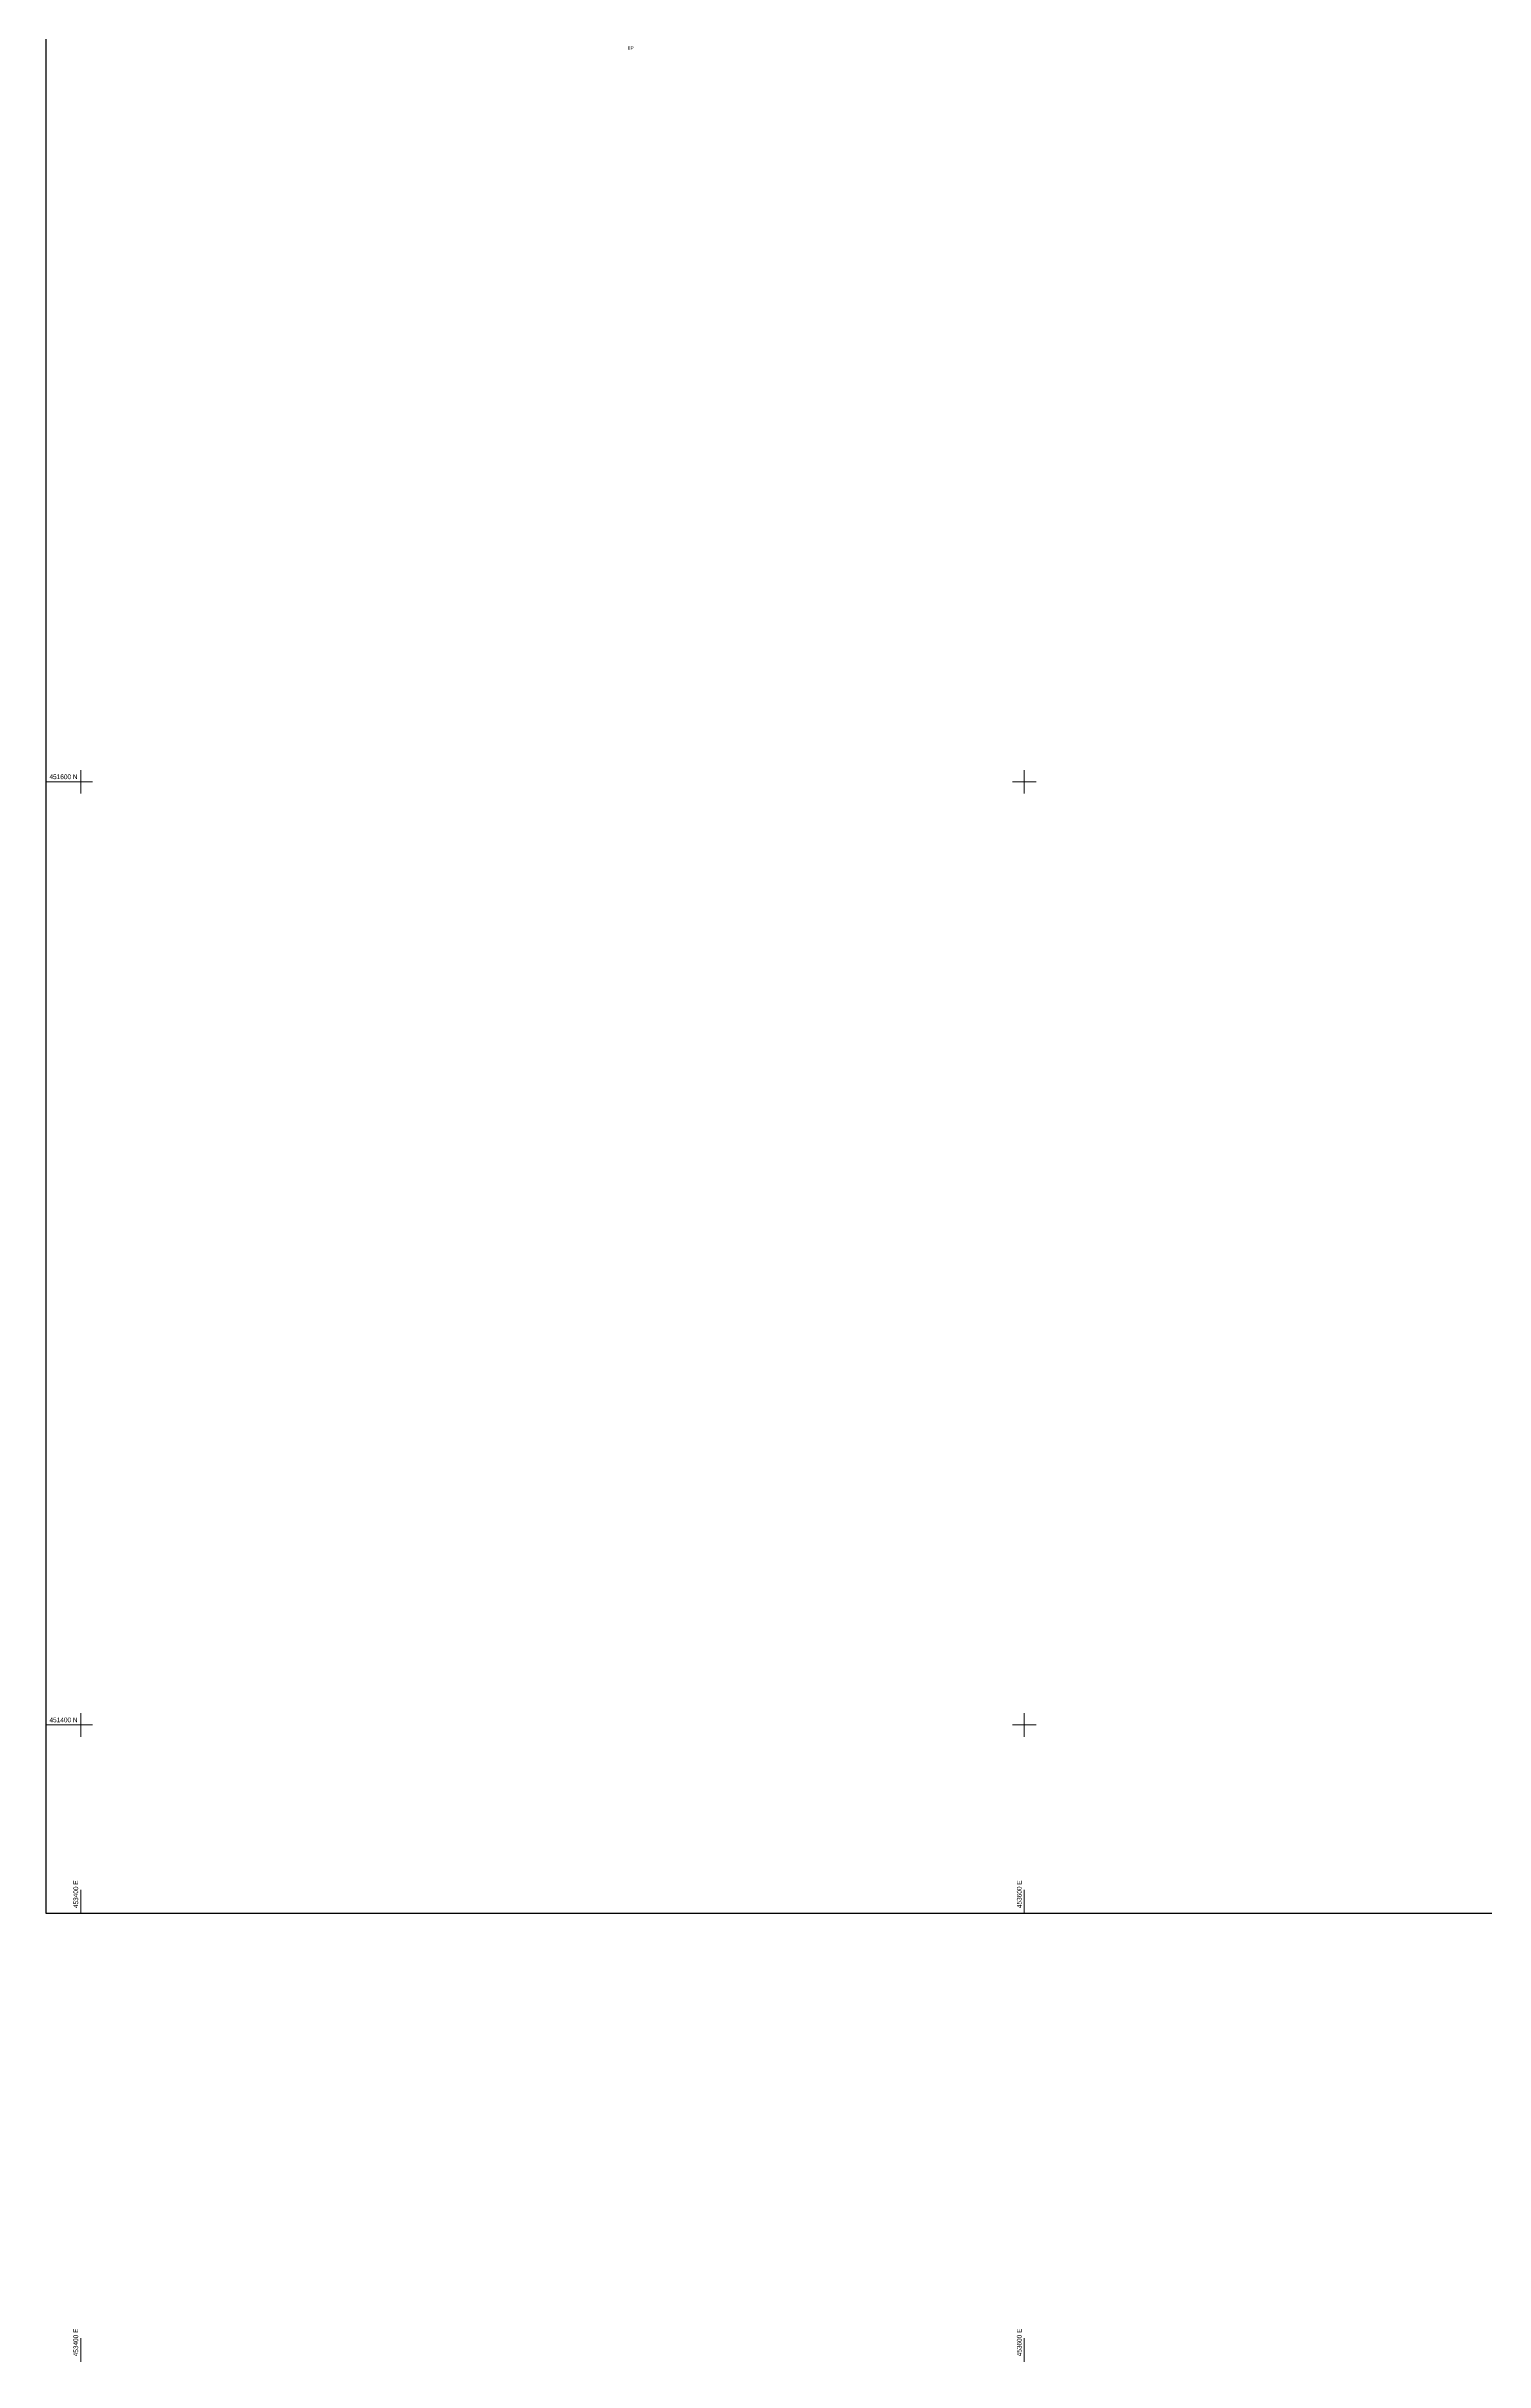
# Model space of a CAD drawing. Extents: x 452260 to 454003, y 451265 to 453203.
# Drawn here: x 453392.7 to 453697.6, y 451265 to 451756 of the extents above; entities that cross this region are included whole.
import ezdxf
from ezdxf.enums import TextEntityAlignment as Align

# ---------------------------------------------------------------- set-up
doc = ezdxf.new("R2010")
doc.units = 0
doc.header["$LTSCALE"] = 0.7
doc.header["$MEASUREMENT"] = 0
for name, color, linetype, lineweight in [('Border', 7, 'Continuous', 25), ('FPS_Grid', 7, 'Continuous', 13), ('FPS_Text', 7, 'Continuous', 25)]:
    doc.layers.add(name, color=color, linetype=linetype, lineweight=lineweight)
doc.styles.add('Default', font='ARIALN.TTF')
doc.styles.get("Standard").update_dxf_attribs({"font": 'ARIALN.TTF'})

msp = doc.modelspace()

# ---------------------------------------------------------------- linework, layer by layer
at = {"layer": 'Border'}
msp.add_lwpolyline([(453392.68, 451360.03), (453392.68, 451898.65), (453806.79, 451898.65), (453806.79, 451360.03)], close=True, dxfattribs=at)
at = {"layer": 'FPS_Grid'}
for p, q in [((453392.68, 451600), (453397.68, 451600)), ((453397.5, 451600), (453402.5, 451600)), ((453400, 451597.5), (453400, 451602.5)), ((453597.5, 451600), (453602.5, 451600)), ((453600, 451597.5), (453600, 451602.5)), ((453392.68, 451400), (453397.68, 451400)), ((453397.5, 451400), (453402.5, 451400)), ((453400, 451397.5), (453400, 451402.5)), ((453597.5, 451400), (453602.5, 451400)), ((453600, 451397.5), (453600, 451402.5)), ((453400, 451360.03), (453400, 451365.03)), ((453600, 451360.03), (453600, 451365.03)), ((453400, 451264.98), (453400, 451269.98)), ((453600, 451264.98), (453600, 451269.98))]:
    msp.add_line(p, q, dxfattribs=at)

# ---------------------------------------------------------------- texts
for s, p in [('451600 N', (453393.35, 451600.57)), ('451400 N', (453393.35, 451400.57))]:
    msp.add_text(s, height=1, dxfattribs=at).set_placement(p)
for s, p in [('453400 E', (453399.43, 451361.17)), ('453600 E', (453599.43, 451361.17)), ('453400 E', (453399.43, 451266.12)), ('453600 E', (453599.43, 451266.12))]:
    msp.add_text(s, height=1, rotation=90, dxfattribs=at).set_placement(p)
at = {"layer": 'FPS_Text', "style": 'Default'}
msp.add_text('EP', height=0.7, dxfattribs=at).set_placement((453515.9, 451755.6, 14.79), align=Align.MIDDLE_LEFT)

doc.saveas('drawing.dxf')
